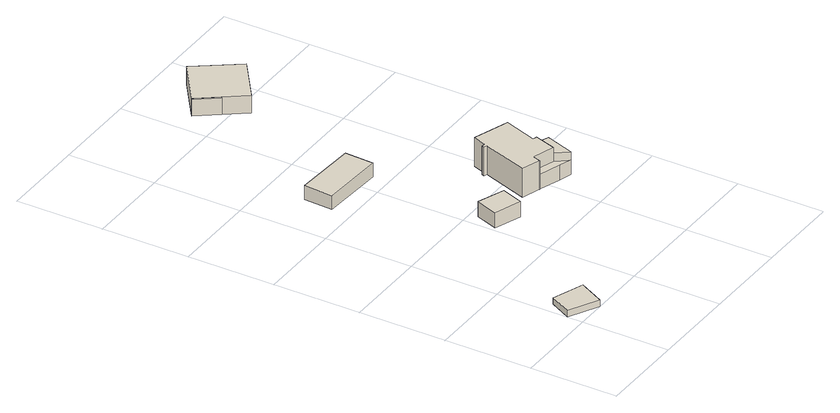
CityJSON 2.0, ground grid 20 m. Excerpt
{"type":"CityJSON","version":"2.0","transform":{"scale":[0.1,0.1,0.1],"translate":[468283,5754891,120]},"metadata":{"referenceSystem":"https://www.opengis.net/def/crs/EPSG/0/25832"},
"CityObjects":{
"building1":{"type":"Building","attributes":{"Gemeindeschluessel":"05711000","BezugspunktDach":"2000","function":"51009_1610","measuredHeight":1.47},"address":[{"country":"Germany"}],"geometry":[{"type":"Solid","lod":"1","boundaries":[[[[0,1,2,3]],[[4,5,6,7]],[[4,7,3,2]],[[5,4,2,1]],[[6,5,1,0]],[[7,6,0,3]]]]}]},
"building2":{"type":"Building","attributes":{"Gemeindeschluessel":"05711000","BezugspunktDach":"2000","function":"31001_2460","measuredHeight":4.61},"address":[{"country":"Germany","locality":"Bielefeld","thoroughfareNumber":"49","thoroughfareName":"Dalbkeweg"}],"geometry":[{"type":"Solid","lod":"1","boundaries":[[[[8,9,10,11]],[[12,13,14,15]],[[12,15,11,10]],[[13,12,10,9]],[[14,13,9,8]],[[15,14,8,11]]]]}]},
"building3":{"type":"Building","attributes":{"Gemeindeschluessel":"05711000","BezugspunktDach":"2000","function":"31001_9998","measuredHeight":4.32},"address":[{"country":"Germany","locality":"Bielefeld","thoroughfareNumber":"51","thoroughfareName":"Dalbkeweg"}],"geometry":[{"type":"Solid","lod":"1","boundaries":[[[[16,17,18,19]],[[20,21,22,23]],[[20,23,19,18]],[[21,20,18,17]],[[22,21,17,16]],[[23,22,16,19]]]]}]},
"building4":{"type":"Building","attributes":{"Gemeindeschluessel":"05711000","BezugspunktDach":"2000","function":"31001_1010","measuredHeight":10.3},"address":[{"country":"Germany","locality":"Bielefeld","thoroughfareNumber":"49","thoroughfareName":"Dalbkeweg"}],"geometry":[{"type":"Solid","lod":"1","boundaries":[[[[24,25,26,27,28,29,30,31,32,33,34,35,36,37]],[[38,39,40,41,42,43,44,45,46,47,48,49,50,51]],[[38,51,37,36]],[[39,38,36,35]],[[40,39,35,34]],[[41,40,34,33]],[[42,41,33,32]],[[43,42,32,31]],[[44,43,31,30]],[[45,44,30,29]],[[46,45,29,28]],[[47,46,28,27]],[[48,47,27,26]],[[49,48,26,25]],[[50,49,25,24]],[[51,50,24,37]]]]}]},
"building5":{"type":"Building","attributes":{"Gemeindeschluessel":"05711000","function":"51009_1610"},"address":[{"country":"Germany"}],"children":["building5-1","building5-2"]},
"building5-1":{"type":"BuildingPart","attributes":{"BezugspunktDach":"2000","measuredHeight":5.47},"parents":["building5"],"geometry":[{"type":"Solid","lod":"1","boundaries":[[[[52,53,54,55]],[[56,57,58,59]],[[56,59,55,54]],[[57,56,54,53]],[[58,57,53,52]],[[59,58,52,55]]]]}]},
"building5-2":{"type":"BuildingPart","attributes":{"BezugspunktDach":"2000","measuredHeight":3.55},"parents":["building5"],"geometry":[{"type":"Solid","lod":"1","boundaries":[[[[60,61,62,63,64]],[[56,65,66,67,57]],[[56,57,64,63]],[[65,56,63,62]],[[66,65,62,61]],[[67,66,61,60]],[[57,67,60,64]]]]}]},
"building6":{"type":"Building","attributes":{"Gemeindeschluessel":"05711000","function":"31001_1010"},"address":[{"country":"Germany","locality":"Bielefeld","thoroughfareNumber":"51","thoroughfareName":"Dalbkeweg"}],"children":["building6-1","building6-2"]},
"building6-1":{"type":"BuildingPart","attributes":{"BezugspunktDach":"2000","measuredHeight":4.21},"parents":["building6"],"geometry":[{"type":"Solid","lod":"1","boundaries":[[[[68,69,70,71,72]],[[73,74,75,76,77]],[[73,77,72,71]],[[74,73,71,70]],[[75,74,70,69]],[[76,75,69,68]],[[77,76,68,72]]]]}]},
"building6-2":{"type":"BuildingPart","attributes":{"BezugspunktDach":"2000","measuredHeight":3.95},"address":[{"country":"Germany","locality":"Bielefeld","thoroughfareNumber":"51","thoroughfareName":"Dalbkeweg"}],"parents":["building6"],"geometry":[{"type":"Solid","lod":"1","boundaries":[[[[69,78,79,70]],[[80,81,82,83]],[[80,83,70,79]],[[81,80,79,78]],[[82,81,78,69]],[[83,82,69,70]]]]}]}
},
"vertices":[
[28,86,20],[2,37,20],[69,1,20],[100,60,20],[69,1,5],[2,37,5],[28,86,5],[100,60,5],
[228,382,41],[210,331,41],[272,309,41],[290,359,41],[272,309,5],[210,331,5],[228,382,5],[290,359,5],
[96,708,43],[93,641,43],[239,634,43],[242,700,43],[239,634,10],[93,641,10],[96,708,10],[242,700,10],
[420,468,77],[379,482,77],[368,451,77],[361,453,77],[359,447,77],[366,444,77],[330,340,77],[372,326,77],[373,325,77],[379,344,77],[429,327,77],[445,376,77],[436,379,77],[462,454,77],[436,379,9],[445,376,9],[429,327,9],[379,344,9],[373,325,9],[372,326,9],[330,340,9],[366,444,9],[359,447,9],[361,453,9],[368,451,9],[379,482,9],[420,468,9],[462,454,9],
[445,376,64],[429,327,64],[451,299,64],[474,366,64],[451,299,10],[429,327,10],[445,376,10],[474,366,10],
[379,344,45],[373,325,45],[423,308,45],[451,299,45],[429,327,45],[423,308,10],[373,325,10],[379,344,10],
[345,1134,49],[249,1064,49],[285,1015,49],[320,967,49],[415,1036,49],[320,967,7],[285,1015,7],[249,1064,7],[345,1134,7],[415,1036,7],
[246,1061,49],[281,1012,49],[281,1012,10],[246,1061,10],[249,1064,10],[285,1015,10]
]}
